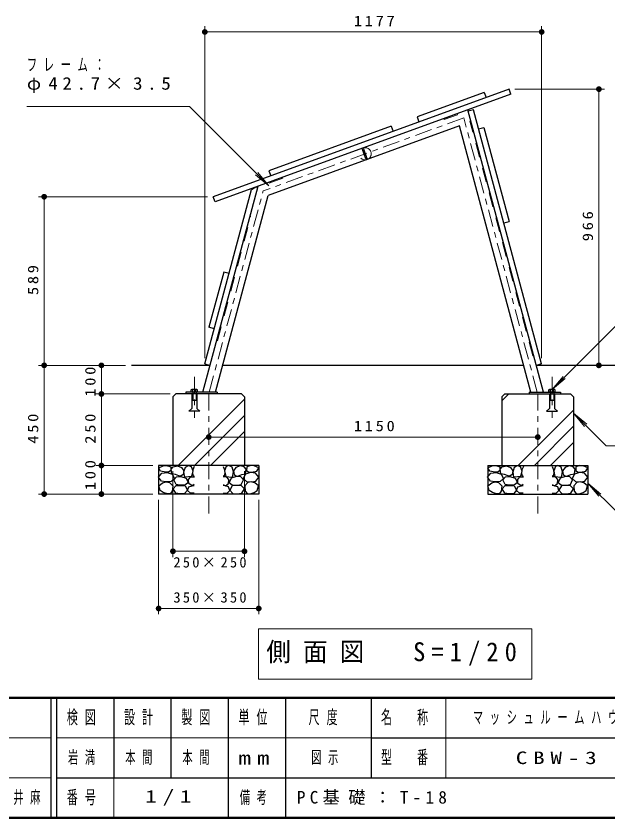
# Model space of a CAD drawing. Units: millimetres on the paper, scale 1:20. Extents: x -385 to 0, y 0 to 267.
# Drawn here: x -249.6 to -146.1, y 0 to 140.2 of the extents above; entities that cross this region are included whole.
import ezdxf

# ---------------------------------------------------------------- set-up
doc = ezdxf.new("R2010")
doc.units = ezdxf.units.MM
doc.linetypes.add('USER1', pattern=[4.5, 2.5, -2])
doc.linetypes.add('USER2', pattern=[6, 3, -1, 1, -1])
doc.layers.add('LY_1', color=7, linetype='Continuous', lineweight=13)
doc.layers.add('LY_2', color=7, linetype='Continuous', lineweight=13)
doc.layers.add('LY_3', color=7, linetype='Continuous')
doc.styles.add('ＭＳ ゴシック', font='')
doc.styles.get('ＭＳ ゴシック').set_extended_font_data('MS Gothic')

# ---------------------------------------------------------------- blocks, each defined once
blk = doc.blocks.new('filled_dot')
at = {"color": 0, "linetype": 'Continuous', "lineweight": -2, "const_width": 1.25}
blk.add_lwpolyline([(-0.625, 0, 1), (0.625, 0, 1)], format="xyb", close=True, dxfattribs=at)

msp = doc.modelspace()

# ---------------------------------------------------------------- linework, layer by layer
at = {"layer": 'LY_1'}
for p, q in [((-216.592, 80.363), (-216.592, 138.4)), ((-216.592, 137.4), (-157.726, 137.4)), ((-157.726, 80.363), (-157.726, 138.4)), ((-162.42, 127.4), (-146.726, 127.4)), ((-147.726, 127.4), (-147.726, 79.117)), ((-247.685, 124.352), (-219.258, 124.352)), ((-219.258, 124.352), (-205.411, 110.505)), ((-205.411, 110.505), (-207.709, 112.434)), ((-205.411, 110.505), (-207.339, 112.803)), ((-216.104, 108.589), (-245.659, 108.589)), ((-244.659, 79.117), (-244.659, 108.589)), ((-141.733, 89.067), (-155.909, 74.892)), ((-230.419, 79.117), (-245.659, 79.117)), ((-244.659, 56.617), (-244.659, 79.117)), ((-230.419, 79.117), (-235.659, 79.117)), ((-234.659, 74.117), (-234.659, 79.117)), ((-155.909, 74.892), (-153.98, 77.19)), ((-155.909, 74.892), (-153.61, 76.82)), ((-222.659, 74.117), (-235.659, 74.117)), ((-234.659, 61.617), (-234.659, 74.117)), ((-221.226, 61.617), (-209.659, 73.184)), ((-164.659, 72.929), (-163.471, 74.117)), ((-218.398, 61.617), (-209.659, 70.356)), ((-161.829, 61.617), (-152.159, 71.287)), ((-152.159, 70.755), (-150.23, 68.457)), ((-152.159, 70.755), (-149.86, 68.826)), ((-146.455, 65.051), (-152.159, 70.755)), ((-215.569, 61.617), (-209.659, 67.527)), ((-159.001, 61.617), (-152.159, 68.459)), ((-158.409, 66.581), (-215.909, 66.581)), ((-156.172, 61.617), (-152.159, 65.63)), ((-146.455, 65.051), (-121.99, 65.051)), ((-225.659, 61.617), (-235.659, 61.617)), ((-234.659, 56.617), (-234.659, 61.617)), ((-222.159, 60.617), (-222.159, 45.617)), ((-209.659, 60.617), (-209.659, 45.617)), ((-149.659, 58.54), (-147.73, 56.242)), ((-149.659, 58.54), (-147.36, 56.612)), ((-144.443, 53.324), (-149.659, 58.54)), ((-233.159, 56.617), (-245.659, 56.617)), ((-225.659, 56.617), (-235.659, 56.617)), ((-224.659, 55.617), (-224.659, 35.617)), ((-207.159, 55.617), (-207.159, 35.617)), ((-209.659, 46.617), (-222.159, 46.617)), ((-207.159, 36.617), (-224.659, 36.617)), ((-207.231, 33.056), (-207.231, 24.256)), ((-159.431, 33.056), (-207.231, 33.056)), ((-159.431, 24.256), (-159.431, 33.056)), ((-207.231, 24.256), (-159.431, 24.256))]:
    msp.add_line(p, q, dxfattribs=at)
at = {"layer": 'LY_1', "lineweight": 25}
for p, q in [((-163.42, 127.4), (-215.104, 108.589)), ((-163.096, 126.507), (-214.779, 107.696)), ((-167.759, 126.832), (-179.506, 122.556)), ((-167.759, 126.832), (-167.434, 125.939)), ((-163.096, 126.507), (-163.42, 127.4)), ((-157.384, 74.417), (-170.609, 123.773)), ((-169.631, 123.795), (-170.549, 123.549)), ((-157.726, 79.363), (-169.631, 123.795)), ((-179.506, 122.556), (-179.181, 121.664)), ((-172.068, 120.969), (-205.511, 108.797)), ((-184.006, 120.918), (-205.382, 113.138)), ((-184.006, 120.918), (-183.681, 120.026)), ((-159.594, 74.417), (-172.068, 120.969)), ((-168.735, 120.452), (-167.818, 120.698)), ((-167.818, 120.698), (-163.418, 104.278)), ((-205.382, 113.138), (-205.057, 112.245)), ((-216.933, 74.417), (-207.285, 110.423)), ((-216.592, 79.363), (-208.413, 109.886)), ((-208.413, 109.886), (-207.678, 110.31)), ((-207.678, 110.31), (-207.34, 110.22)), ((-214.779, 107.696), (-215.104, 108.589)), ((-214.723, 74.417), (-205.511, 108.797)), ((-164.336, 104.032), (-163.418, 104.278)), ((-213.268, 95.436), (-215.857, 85.776)), ((-212.351, 95.19), (-213.268, 95.436)), ((-214.939, 85.53), (-215.857, 85.776)), ((-215.674, 79.117), (-229.419, 79.117)), ((-216.592, 79.363), (-215.674, 79.117)), ((-160.853, 79.117), (-213.464, 79.117)), ((-157.726, 79.363), (-158.643, 79.117)), ((-130.249, 79.117), (-158.643, 79.117)), ((-219.909, 74.417), (-219.909, 74.117)), ((-214.409, 74.417), (-219.909, 74.417)), ((-219.009, 74.417), (-219.009, 74.517)), ((-219.009, 74.517), (-217.809, 74.517)), ((-218.957, 74.835), (-218.859, 74.892)), ((-218.957, 74.517), (-218.957, 74.835)), ((-217.959, 74.892), (-218.859, 74.892)), ((-218.709, 74.417), (-218.709, 73.017)), ((-218.683, 74.517), (-218.683, 74.835)), ((-218.134, 74.517), (-218.134, 74.835)), ((-218.109, 74.417), (-218.109, 73.017)), ((-217.86, 74.835), (-217.959, 74.892)), ((-217.86, 74.517), (-217.86, 74.835)), ((-217.809, 74.517), (-217.809, 74.417)), ((-214.409, 74.417), (-214.409, 74.117)), ((-159.909, 74.417), (-154.409, 74.417)), ((-159.909, 74.417), (-159.909, 74.117)), ((-156.509, 74.417), (-156.509, 74.517)), ((-156.509, 74.517), (-155.309, 74.517)), ((-156.457, 74.835), (-156.359, 74.892)), ((-156.457, 74.517), (-156.457, 74.835)), ((-155.459, 74.892), (-156.359, 74.892)), ((-156.209, 74.417), (-156.209, 73.017)), ((-156.183, 74.517), (-156.183, 74.835)), ((-155.634, 74.517), (-155.634, 74.835)), ((-155.609, 74.417), (-155.609, 73.017)), ((-155.36, 74.835), (-155.459, 74.892)), ((-155.36, 74.517), (-155.36, 74.835)), ((-155.309, 74.517), (-155.309, 74.417)), ((-154.409, 74.417), (-154.409, 74.117)), ((-222.159, 73.617), (-221.659, 74.117)), ((-222.159, 73.617), (-222.159, 61.617)), ((-210.159, 74.117), (-221.659, 74.117)), ((-218.859, 74.117), (-218.859, 71.567)), ((-218.709, 73.017), (-218.109, 73.017)), ((-217.959, 74.117), (-217.959, 71.567)), ((-209.659, 73.617), (-210.159, 74.117)), ((-209.659, 73.617), (-209.659, 61.617)), ((-164.659, 73.617), (-164.159, 74.117)), ((-164.659, 73.617), (-164.659, 61.617)), ((-164.159, 74.117), (-152.659, 74.117)), ((-156.359, 74.117), (-156.359, 71.567)), ((-156.209, 73.017), (-155.609, 73.017)), ((-155.459, 74.117), (-155.459, 71.567)), ((-152.659, 74.117), (-152.159, 73.617)), ((-152.159, 73.617), (-152.159, 61.617)), ((-218.859, 71.567), (-219.359, 71.117)), ((-217.458, 71.117), (-217.958, 71.567)), ((-156.859, 71.117), (-156.359, 71.567)), ((-155.459, 71.567), (-154.959, 71.117)), ((-217.458, 71.117), (-219.358, 71.117)), ((-156.859, 71.117), (-154.959, 71.117)), ((-207.159, 61.617), (-224.659, 61.617)), ((-224.659, 61.617), (-224.659, 56.617)), ((-207.159, 61.617), (-207.159, 56.617)), ((-167.159, 61.617), (-167.159, 56.617)), ((-167.159, 61.617), (-149.659, 61.617)), ((-149.659, 61.617), (-149.659, 56.617)), ((-207.159, 56.617), (-224.659, 56.617)), ((-167.159, 56.617), (-149.659, 56.617))]:
    msp.add_line(p, q, dxfattribs=at)
at = {"layer": 'LY_1', "linetype": 'USER2'}
for p, q in [((-171.338, 122.371), (-206.398, 109.61)), ((-158.489, 74.417), (-171.338, 122.371)), ((-215.828, 74.417), (-206.398, 109.61)), ((-218.409, 77.138), (-218.409, 69.95)), ((-155.909, 77.138), (-155.909, 69.95)), ((-215.909, 53.217), (-215.909, 74.845)), ((-158.409, 53.217), (-158.409, 74.845))]:
    msp.add_line(p, q, dxfattribs=at)
at = {"layer": 'LY_1', "linetype": 'USER1'}
for p, q in [((-172.492, 123.087), (-174.842, 122.232)), ((-174.787, 122.082), (-174.842, 122.232)), ((-172.438, 122.937), (-174.787, 122.082)), ((-172.438, 122.937), (-172.492, 123.087)), ((-170.096, 121.859), (-170.25, 121.818)), ((-159.251, 80.766), (-170.25, 121.818)), ((-169.449, 119.444), (-169.603, 119.403)), ((-188.946, 116.893), (-189.097, 116.839)), ((-189.097, 116.839), (-188.498, 115.194)), ((-188.946, 116.893), (-188.796, 116.948)), ((-188.348, 115.249), (-188.946, 116.893)), ((-188.796, 116.948), (-188.198, 115.304)), ((-188.498, 115.194), (-188.348, 115.249)), ((-188.198, 115.304), (-188.348, 115.249)), ((-203.032, 111.971), (-205.382, 111.116)), ((-205.327, 110.966), (-205.382, 111.116)), ((-202.978, 111.821), (-205.327, 110.966)), ((-202.978, 111.821), (-203.032, 111.971)), ((-214.355, 83.422), (-208.531, 105.155)), ((-208.686, 105.197), (-208.531, 105.155)), ((-209.333, 102.782), (-209.178, 102.741)), ((-164.92, 102.54), (-165.074, 102.499)), ((-164.272, 100.126), (-164.427, 100.084)), ((-213.708, 85.837), (-213.862, 85.878)), ((-214.355, 83.422), (-214.509, 83.463)), ((-159.743, 83.222), (-159.898, 83.181)), ((-159.096, 80.807), (-159.251, 80.766))]:
    msp.add_line(p, q, dxfattribs=at)
at = {"layer": 'LY_1', "lineweight": 25}
for points in [[(-223.392, 58.769), (-224.16, 58.881), (-224.68, 59.6), (-224.086, 60.281), (-223.194, 60.405), (-222.314, 60.12), (-221.905, 59.315), (-222.487, 58.794)], [(-223.392, 60.442), (-224.309, 60.615), (-224.643, 61.21), (-223.863, 61.569), (-223.255, 61.607), (-222.549, 61.408), (-222.537, 60.752), (-222.909, 60.43)], [(-221.1, 59.785), (-221.694, 60.021), (-222.351, 60.169), (-222.45, 60.962), (-222.103, 61.384), (-221.385, 61.582), (-220.678, 61.284), (-220.257, 60.69), (-220.356, 60.046), (-220.778, 59.748)], [(-218.969, 59.661), (-219.427, 59.612), (-220.084, 59.587), (-220.232, 60.504), (-219.985, 61.334), (-219.427, 61.607), (-218.981, 61.421), (-218.696, 60.665), (-218.857, 59.909)], [(-212.848, 59.661), (-212.39, 59.612), (-211.733, 59.587), (-211.585, 60.504), (-211.832, 61.334), (-212.39, 61.607), (-212.836, 61.421), (-213.121, 60.665), (-212.96, 59.909)], [(-210.717, 59.785), (-210.123, 60.021), (-209.466, 60.169), (-209.367, 60.962), (-209.714, 61.384), (-210.432, 61.582), (-211.139, 61.284), (-211.56, 60.69), (-211.461, 60.046), (-211.04, 59.748)], [(-208.425, 58.769), (-207.657, 58.881), (-207.137, 59.6), (-207.732, 60.281), (-208.624, 60.405), (-209.503, 60.12), (-209.912, 59.315), (-209.33, 58.794)], [(-208.425, 60.442), (-207.509, 60.615), (-207.174, 61.21), (-207.955, 61.569), (-208.562, 61.607), (-209.268, 61.408), (-209.28, 60.752), (-208.909, 60.43)], [(-165.892, 58.769), (-166.66, 58.881), (-167.18, 59.6), (-166.586, 60.281), (-165.694, 60.405), (-164.814, 60.12), (-164.405, 59.315), (-164.987, 58.794)], [(-165.892, 60.442), (-166.809, 60.615), (-167.143, 61.21), (-166.363, 61.569), (-165.755, 61.607), (-165.049, 61.408), (-165.037, 60.752), (-165.409, 60.43)], [(-163.6, 59.785), (-164.194, 60.021), (-164.851, 60.169), (-164.95, 60.962), (-164.603, 61.384), (-163.885, 61.582), (-163.178, 61.284), (-162.757, 60.69), (-162.856, 60.046), (-163.278, 59.748)], [(-161.469, 59.661), (-161.927, 59.612), (-162.584, 59.587), (-162.732, 60.504), (-162.485, 61.334), (-161.927, 61.607), (-161.481, 61.421), (-161.196, 60.665), (-161.357, 59.909)], [(-155.348, 59.661), (-154.89, 59.612), (-154.233, 59.587), (-154.085, 60.504), (-154.332, 61.334), (-154.89, 61.607), (-155.336, 61.421), (-155.621, 60.665), (-155.46, 59.909)], [(-153.217, 59.785), (-152.623, 60.021), (-151.966, 60.169), (-151.867, 60.962), (-152.214, 61.384), (-152.932, 61.582), (-153.639, 61.284), (-154.06, 60.69), (-153.961, 60.046), (-153.54, 59.748)], [(-150.925, 58.769), (-150.157, 58.881), (-149.637, 59.6), (-150.232, 60.281), (-151.124, 60.405), (-152.003, 60.12), (-152.412, 59.315), (-151.83, 58.794)], [(-150.925, 60.442), (-150.009, 60.615), (-149.674, 61.21), (-150.455, 61.569), (-151.062, 61.607), (-151.768, 61.408), (-151.78, 60.752), (-151.409, 60.43)], [(-220.926, 58.175), (-221.608, 58.299), (-222.004, 59.079), (-221.521, 59.624), (-220.778, 59.699), (-219.848, 59.414), (-219.477, 58.646), (-219.985, 58.237)], [(-210.891, 58.175), (-210.209, 58.299), (-209.813, 59.079), (-210.296, 59.624), (-211.04, 59.699), (-211.969, 59.414), (-212.34, 58.646), (-211.832, 58.237)], [(-163.426, 58.175), (-164.108, 58.299), (-164.504, 59.079), (-164.021, 59.624), (-163.278, 59.699), (-162.348, 59.414), (-161.977, 58.646), (-162.485, 58.237)], [(-153.391, 58.175), (-152.709, 58.299), (-152.313, 59.079), (-152.796, 59.624), (-153.54, 59.699), (-154.469, 59.414), (-154.84, 58.646), (-154.332, 58.237)], [(-223.132, 56.651), (-223.838, 56.874), (-224.395, 57.27), (-224.618, 58.051), (-223.962, 58.584), (-223.337, 58.729), (-222.747, 58.621), (-222.202, 58.063), (-222.289, 57.146), (-222.611, 56.7)], [(-220.889, 56.638), (-221.67, 56.799), (-222.14, 57.555), (-221.583, 58.088), (-220.716, 58.137), (-220.034, 58.05), (-219.613, 57.319), (-220.109, 56.7)], [(-210.928, 56.638), (-210.147, 56.799), (-209.677, 57.555), (-210.234, 58.088), (-211.101, 58.137), (-211.783, 58.05), (-212.204, 57.319), (-211.709, 56.7)], [(-208.686, 56.651), (-207.979, 56.874), (-207.422, 57.27), (-207.199, 58.051), (-207.855, 58.584), (-208.48, 58.729), (-209.07, 58.621), (-209.615, 58.063), (-209.528, 57.146), (-209.206, 56.7)], [(-165.632, 56.651), (-166.338, 56.874), (-166.895, 57.27), (-167.118, 58.051), (-166.462, 58.584), (-165.837, 58.729), (-165.247, 58.621), (-164.702, 58.063), (-164.789, 57.146), (-165.111, 56.7)], [(-163.389, 56.638), (-164.17, 56.799), (-164.64, 57.555), (-164.083, 58.088), (-163.216, 58.137), (-162.534, 58.05), (-162.113, 57.319), (-162.609, 56.7)], [(-153.428, 56.638), (-152.647, 56.799), (-152.177, 57.555), (-152.734, 58.088), (-153.601, 58.137), (-154.283, 58.05), (-154.704, 57.319), (-154.209, 56.7)], [(-151.186, 56.651), (-150.479, 56.874), (-149.922, 57.27), (-149.699, 58.051), (-150.355, 58.584), (-150.98, 58.729), (-151.57, 58.621), (-152.115, 58.063), (-152.028, 57.146), (-151.706, 56.7)]]:
    msp.add_lwpolyline(points, close=True, dxfattribs=at)
for points in [[(-218.424, 61.446), (-218.684, 60.876), (-218.733, 60.219), (-218.609, 59.835), (-218.448, 59.773)], [(-213.394, 61.446), (-213.133, 60.876), (-213.084, 60.219), (-213.208, 59.835), (-213.369, 59.773)], [(-160.924, 61.446), (-161.184, 60.876), (-161.233, 60.219), (-161.109, 59.835), (-160.948, 59.773)], [(-155.894, 61.446), (-155.633, 60.876), (-155.584, 60.219), (-155.708, 59.835), (-155.869, 59.773)], [(-218.436, 58.311), (-218.82, 58.076), (-219.378, 58.472), (-219.415, 59.178), (-219.031, 59.612), (-218.411, 59.649)], [(-213.381, 58.311), (-212.997, 58.076), (-212.44, 58.472), (-212.402, 59.178), (-212.786, 59.612), (-213.406, 59.649)], [(-160.936, 58.311), (-161.32, 58.076), (-161.878, 58.472), (-161.915, 59.178), (-161.531, 59.612), (-160.911, 59.649)], [(-155.881, 58.311), (-155.497, 58.076), (-154.94, 58.472), (-154.902, 59.178), (-155.286, 59.612), (-155.906, 59.649)], [(-218.436, 56.75), (-219.117, 56.775), (-219.613, 57.246), (-219.39, 57.865), (-218.771, 58.076), (-218.436, 58.113)], [(-213.381, 56.75), (-212.7, 56.775), (-212.204, 57.246), (-212.427, 57.865), (-213.047, 58.076), (-213.381, 58.113)], [(-160.936, 56.75), (-161.617, 56.775), (-162.113, 57.246), (-161.89, 57.865), (-161.271, 58.076), (-160.936, 58.113)], [(-155.881, 56.75), (-155.2, 56.775), (-154.704, 57.246), (-154.927, 57.865), (-155.547, 58.076), (-155.881, 58.113)]]:
    msp.add_lwpolyline(points, dxfattribs=at)
at = {"layer": 'LY_1', "linetype": 'USER1'}
msp.add_circle((-188.572, 116.098), 1.067, dxfattribs=at)
at = {"layer": 'LY_1', "lineweight": 25}
for centre, radius, start, end in [((-218.82, 74.597), 0.274, 60.00001, 119.99999), ((-218.409, 74.202), 0.69, 66.57346, 113.42654), ((-217.997, 74.597), 0.274, 60.00001, 119.99999), ((-156.32, 74.597), 0.274, 60.00001, 119.99999), ((-155.909, 74.202), 0.69, 66.57346, 113.42654), ((-155.497, 74.597), 0.274, 60.00001, 119.99999)]:
    msp.add_arc(centre, radius, start, end, dxfattribs=at)
at = {"layer": 'LY_2', "lineweight": 50}
for p, q in [((-385, 21), (0, 21)), ((-385, 0), (0, 0))]:
    msp.add_line(p, q, dxfattribs=at)
at = {"layer": 'LY_2', "lineweight": 25}
for p, q in [((-243.5, 21), (-243.5, 0)), ((-242.5, 21), (-242.5, 0)), ((-232.5, 21), (-232.5, 7)), ((-222.5, 21), (-222.5, 7)), ((-212.5, 21), (-212.5, 0)), ((-202.5, 21), (-202.5, 7)), ((-187.5, 21), (-187.5, 7)), ((-187.5, 14), (-70, 14)), ((-242.5, 7), (0, 7)), ((-202.5, 7), (-202.5, 0))]:
    msp.add_line(p, q, dxfattribs=at)
at = {"layer": 'LY_2'}
for p, q in [((-174.5, 21), (-174.5, 7)), ((-385, 14), (-243.5, 14)), ((-242.5, 14), (-187.5, 14)), ((-385, 7), (-243.5, 7)), ((-232.5, 7), (-232.5, 0))]:
    msp.add_line(p, q, dxfattribs=at)

# ---------------------------------------------------------------- block references
at = {"layer": 'LY_1', "xscale": 0.4, "yscale": 0.4}
for p in [(-216.592, 137.4), (-215.909, 66.581), (-222.159, 46.617), (-224.659, 36.617)]:
    msp.add_blockref('filled_dot', p, dxfattribs=at)
for p, rotation in [((-157.726, 137.4), 180), ((-147.726, 127.4), 270), ((-244.659, 108.589), 270), ((-244.659, 79.117), 270), ((-244.659, 79.117), 90), ((-234.659, 79.117), 270), ((-147.726, 79.117), 90), ((-234.659, 74.117), 270), ((-234.659, 74.117), 90), ((-158.409, 66.581), 180), ((-234.659, 61.617), 270), ((-234.659, 61.617), 90), ((-244.659, 56.617), 90), ((-234.659, 56.617), 90), ((-209.659, 46.617), 180), ((-207.159, 36.617), 180)]:
    msp.add_blockref('filled_dot', p, dxfattribs=dict(at, rotation=rotation))

# ---------------------------------------------------------------- texts
at = {"layer": 'LY_1', "style": 'ＭＳ ゴシック'}
for s, insert, char_height, attachment_point in [('\\T1.33;\\W1.15;1177', (-186.738, 138.4), 1.833, 8), ('\\T1.64;\\W0.6;フレーム：', (-247.685, 132.802), 2.199, 1), ('\\T1.5;\\W1.1;φ42.7×3.5', (-247.685, 129.502), 2.199, 1), ('\\T1.33;\\W1.15;1150', (-186.738, 67.581), 1.833, 8), ('\\T1.32;250×250', (-215.484, 45.617), 1.833, 2), ('\\T1.32;350×350', (-215.484, 37.617), 1.833, 8), ('\\T1.5;\\W0.95;側面図\u3000S=1/20', (-205.831, 28.656), 3.299, 4), ('\\T1.64;\\W0.6;マッシュルームハウス', (-169.75, 17.5), 2.199, 4), ('\\T1.64;\\W0.6;岩満', (-240.5, 10.5), 2.199, 4), ('\\T1.64;\\W0.6;本間', (-230.5, 10.5), 2.199, 4), ('\\T1.64;\\W0.6;本間', (-220.5, 10.5), 2.199, 4), ('\\T1.5;\\W1.35;CBW-3', (-162.25, 10.5), 2.199, 4), ('\\T1.64;\\W0.6;酒井麻', (-253, 3.5), 2.199, 4), ('\\T1.5;PC基礎：T-18', (-200.5, 3.5), 2.199, 4)]:
    msp.add_mtext(s, dxfattribs=dict(at, insert=insert, char_height=char_height, attachment_point=attachment_point))
at = {"layer": 'LY_1', "char_height": 1.833, "attachment_point": 8, "rotation": 90, "style": 'ＭＳ ゴシック'}
for s, insert in [('\\T1.33;\\W1.15;966', (-148.726, 103.675)), ('\\T1.33;\\W1.15;589', (-245.659, 94.269)), ('\\T1.33;\\W1.15;100', (-235.659, 76.506)), ('\\T1.33;\\W1.15;450', (-245.659, 68.282)), ('\\T1.33;\\W1.15;250', (-235.659, 68.282)), ('\\T1.33;\\W1.15;100', (-235.659, 60.17))]:
    msp.add_mtext(s, dxfattribs=dict(at, insert=insert))
at = {"layer": 'LY_2', "attachment_point": 4, "style": 'ＭＳ ゴシック'}
for s, insert, char_height in [('\\T1.64;\\W0.6;検図', (-240.7, 17.5), 2.346), ('\\T1.64;\\W0.6;設計', (-230.7, 17.5), 2.346), ('\\T1.64;\\W0.6;製図', (-220.7, 17.5), 2.346), ('\\T1.64;\\W0.6;単位', (-210.7, 17.5), 2.346), ('\\T1.64;\\W0.6;尺度', (-198.45, 17.5), 2.346), ('\\T1.64;\\W0.6;名\u3000称', (-185.8, 17.5), 2.346), ('\\T1.64;\\W0.6;型\u3000番', (-185.8, 10.5), 2.346), ('\\T1.5;\\W1.35;mm', (-210.7, 10.5), 2.346), ('\\T1.64;\\W0.6;番号', (-240.7, 3.5), 2.346), ('\\T1.64;\\W0.6;備考', (-210.5, 3.5), 2.199)]:
    msp.add_mtext(s, dxfattribs=dict(at, insert=insert, char_height=char_height))
at = {"layer": 'LY_3', "char_height": 2.199, "attachment_point": 4, "style": 'ＭＳ ゴシック'}
for s, insert in [('\\T1.64;\\W0.6;図示', (-198, 10.5)), ('\\T1.5;\\W1.35;1/1', (-227, 3.5))]:
    msp.add_mtext(s, dxfattribs=dict(at, insert=insert))

doc.saveas('drawing.dxf')
